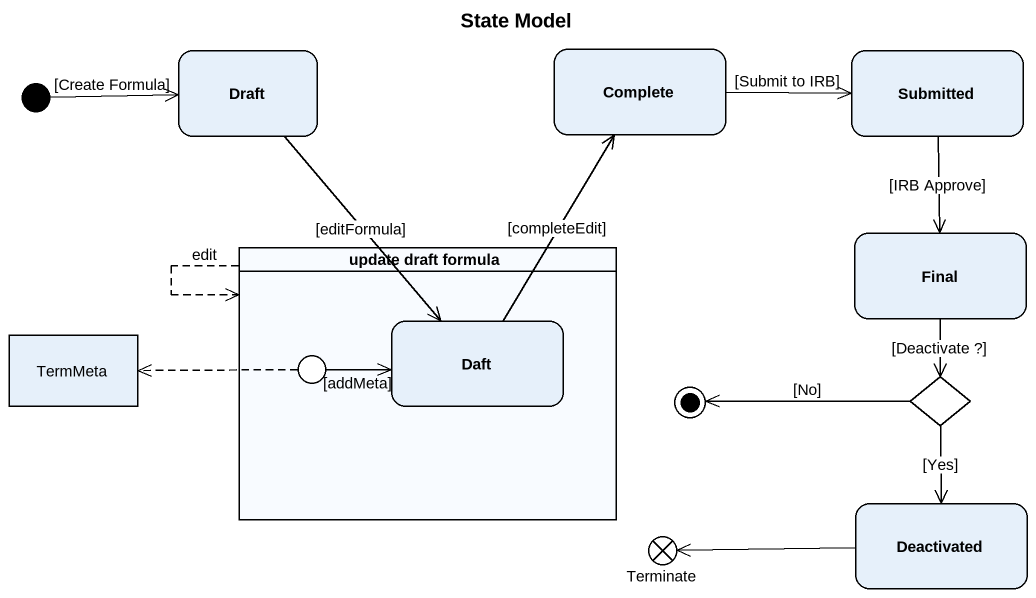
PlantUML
@startuml
title State Model
hide empty description
state Draft
state Complete
state Submitted
state "update draft formula" as update_draft_formula <<partition>> {
  state Daft
  state entry1 <<entryPoint>>
}
state Final
state TermMeta <<object>>
state choice1 <<choice>>
state Deactivated
state Terminate <<end>>
[*] -right-> Draft : [Create Formula]
Draft --> Daft : [editFormula]
Complete -right-> Submitted : [Submit to IRB]
Submitted --> Final : [IRB Approve]
update_draft_formula -[dashed]-> update_draft_formula : edit
Final --> choice1 : [Deactivate ?]
Daft -up-> Complete : [completeEdit]
entry1 -left[dashed]-> TermMeta
entry1 -right-> Daft : [addMeta]
choice1 --> Deactivated : [Yes]
Deactivated -left-> Terminate
choice1 -left-> [*] : [No]
@enduml
